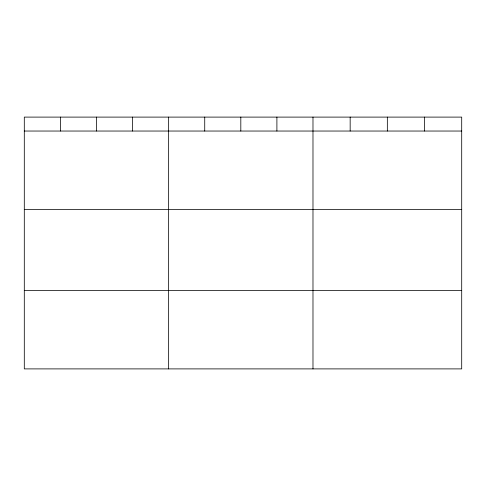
<?xml version="1.0" encoding="UTF-8"?>
<svg xmlns="http://www.w3.org/2000/svg" width="486" height="486" viewBox="0 0 486 486"><rect width="100%" height="100%" fill="white"/><g stroke="black" fill="none" stroke-linecap="round" stroke-linejoin="round"><path stroke-width="0.73" d="M461.7 209.533L461.7 117.102L24.3 117.102L24.3 368.898L461.7 368.898L461.7 209.533L24.3 209.533M24.3 131.038L461.7 131.038M24.3 290.403L461.7 290.403M424.521 117.102L424.521 131.038M387.342 117.102L387.342 131.038M350.163 117.102L350.163 131.038M312.984 117.102L312.984 368.898M276.899 117.102L276.899 131.038M240.813 117.102L240.813 131.038M204.728 117.102L204.728 131.038M168.642 117.102L168.642 368.898M132.556 117.102L132.556 131.038M96.471 117.102L96.471 131.038M60.386 117.102L60.386 131.038"/></g></svg>
